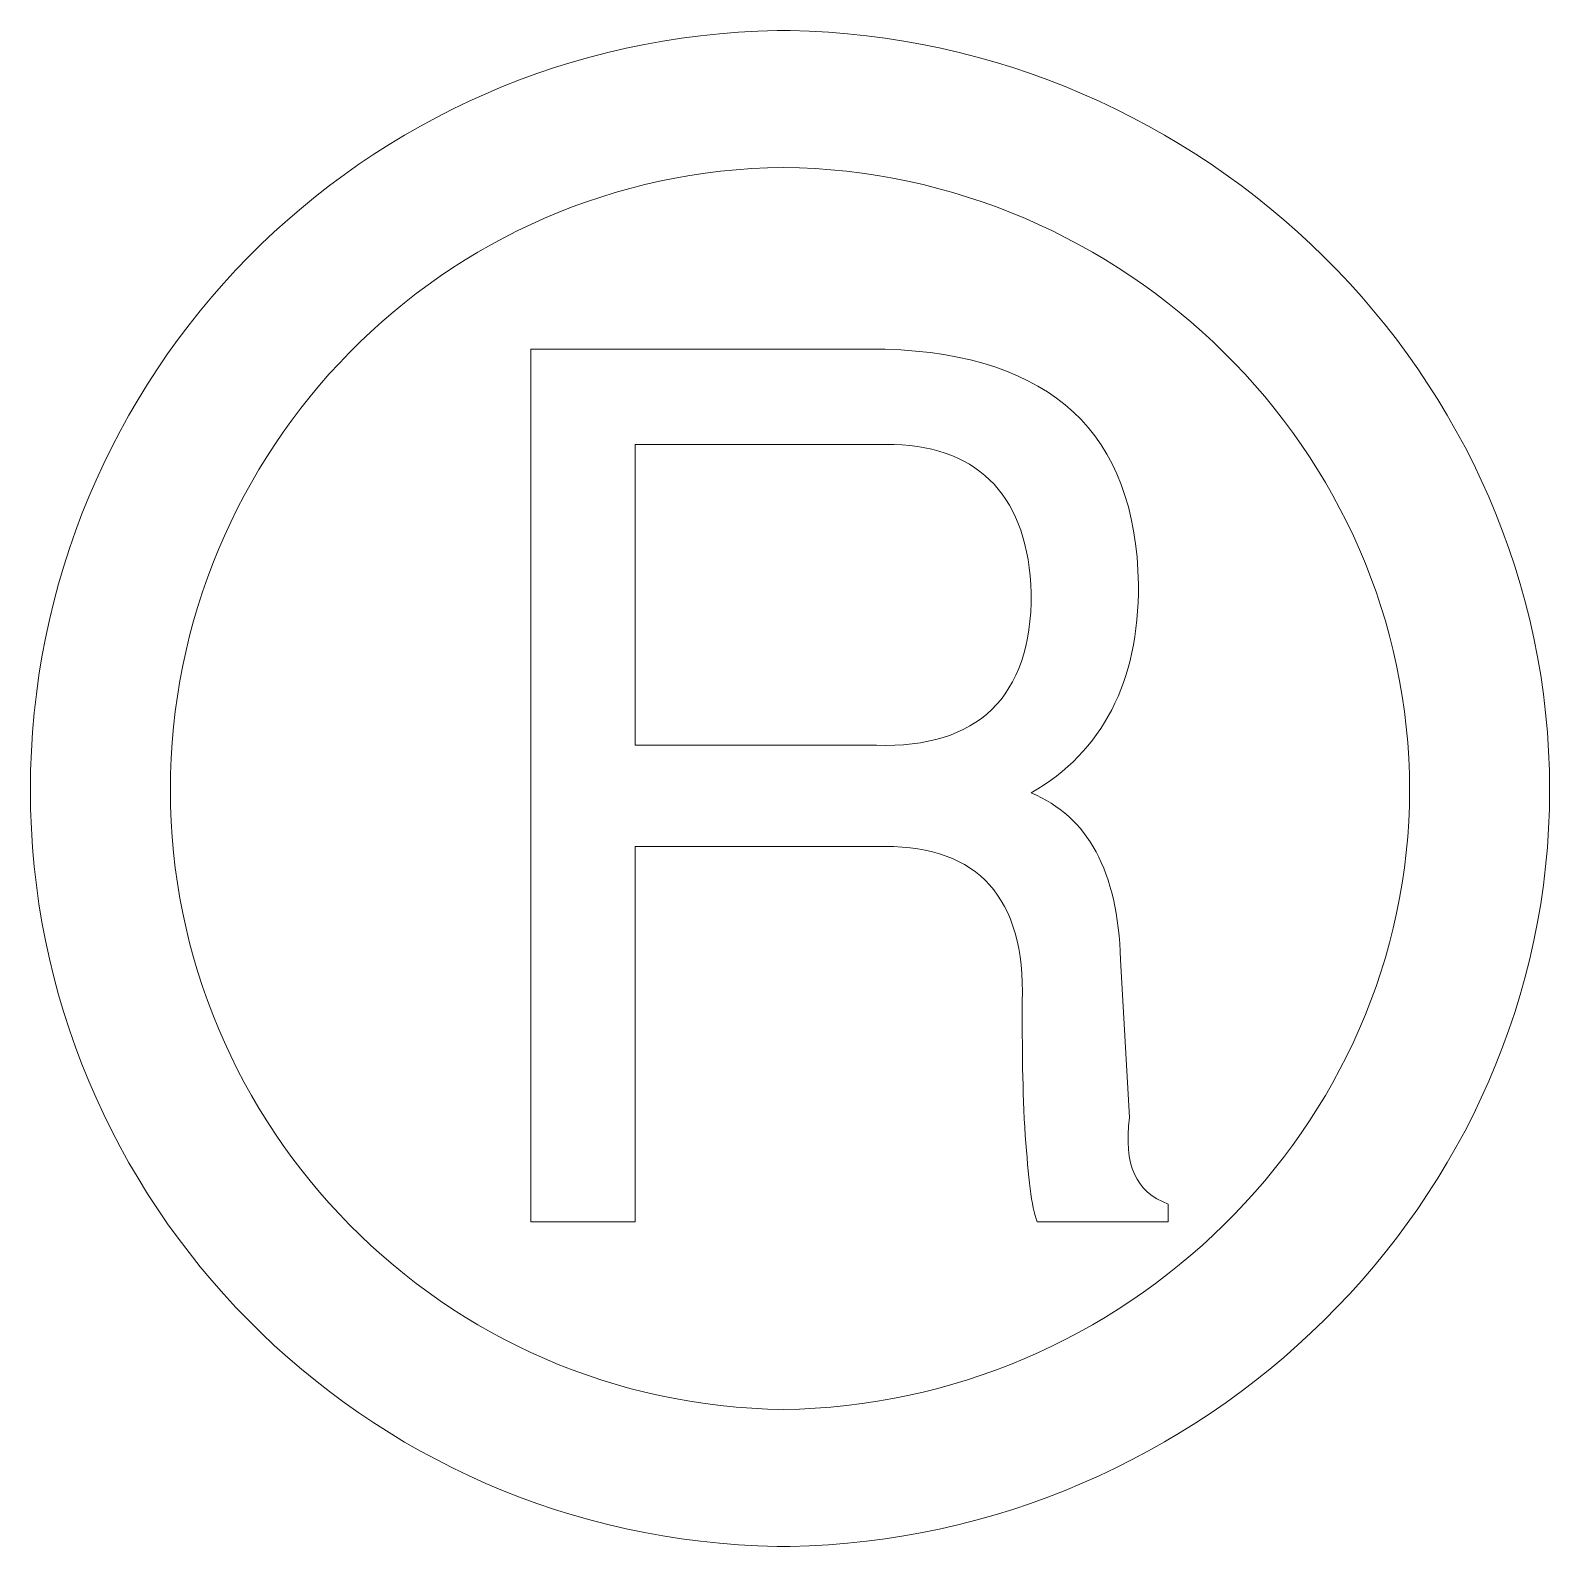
# Model space of a CAD drawing. Header units: millimetres. Extents: x -267.2 to -261.35, y 16.87 to 22.71.
import ezdxf

# ---------------------------------------------------------------- set-up
doc = ezdxf.new("R2010")
doc.units = ezdxf.units.MM
doc.header["$MEASUREMENT"] = 0
doc.layers.add('layer 1', color=7, linetype='Continuous', true_color=0xffffff)

msp = doc.modelspace()

# ---------------------------------------------------------------- linework, layer by layer
at = {"layer": 'layer 1', "lineweight": 9}
for points, knots in [([(-264.2742, 16.8743), (-264.2742, 16.8743), (-264.2993, 16.8746), (-264.2993, 16.8746), (-264.2993, 16.8746), (-264.2993, 16.8746), (-264.3242, 16.8743), (-264.3242, 16.8743), (-264.3242, 16.8743), (-264.3242, 16.8743), (-264.3242, 16.8743), (-264.3242, 16.8743), (-264.3242, 16.8743), (-264.3242, 16.8743), (-264.3242, 16.875), (-264.3242, 16.875), (-264.3242, 16.875), (-265.9176, 16.9017), (-267.1975, 18.1984), (-267.1975, 19.7866), (-267.1975, 19.7866), (-267.1975, 21.3863), (-265.9176, 22.6824), (-264.3242, 22.7091), (-264.3242, 22.7091), (-264.3242, 22.7091), (-264.3242, 22.7098), (-264.3242, 22.7098), (-264.3242, 22.7098), (-264.3242, 22.7098), (-264.3242, 22.7098), (-264.3242, 22.7098), (-264.3242, 22.7098), (-264.3242, 22.7098), (-264.3242, 22.7098), (-264.3242, 22.7098), (-264.3242, 22.7098), (-264.3242, 22.7098), (-264.2993, 22.7095), (-264.2993, 22.7095), (-264.2993, 22.7095), (-264.2993, 22.7095), (-264.2742, 22.7098), (-264.2742, 22.7098), (-264.2742, 22.7098), (-264.2742, 22.7098), (-264.2742, 22.7091), (-264.2742, 22.7091), (-264.2742, 22.7091), (-262.6908, 22.6822), (-261.351, 21.3862), (-261.351, 19.7866), (-261.351, 19.7866), (-261.351, 18.1985), (-262.6908, 16.9019), (-264.2742, 16.875), (-264.2742, 16.875), (-264.2742, 16.875), (-264.2742, 16.8743), (-264.2742, 16.8743), (-264.2742, 16.8743), (-264.2742, 16.8743), (-264.2742, 16.8743), (-264.2742, 16.8743)], [0, 0, 0, 0, 0.0625, 0.0625, 0.0625, 0.0625, 0.125, 0.125, 0.125, 0.125, 0.1875, 0.1875, 0.1875, 0.1875, 0.25, 0.25, 0.25, 0.25, 0.3125, 0.3125, 0.3125, 0.3125, 0.375, 0.375, 0.375, 0.375, 0.4375, 0.4375, 0.4375, 0.4375, 0.5, 0.5, 0.5, 0.5, 0.5625, 0.5625, 0.5625, 0.5625, 0.625, 0.625, 0.625, 0.625, 0.6875, 0.6875, 0.6875, 0.6875, 0.75, 0.75, 0.75, 0.75, 0.8125, 0.8125, 0.8125, 0.8125, 0.875, 0.875, 0.875, 0.875, 0.9375, 0.9375, 0.9375, 0.9375, 1, 1, 1, 1]), ([(-264.2992, 22.1824), (-265.6062, 22.1688), (-266.6586, 21.0963), (-266.6586, 19.7866), (-266.6586, 19.7866), (-266.6586, 18.4881), (-265.6062, 17.4161), (-264.2992, 17.4025), (-264.2992, 17.4025), (-262.9916, 17.4161), (-261.8898, 18.4881), (-261.8898, 19.7866), (-261.8898, 19.7866), (-261.8898, 21.0963), (-262.9916, 22.1688), (-264.2992, 22.1824)], [0, 0, 0, 0, 0.25, 0.25, 0.25, 0.25, 0.5, 0.5, 0.5, 0.5, 0.75, 0.75, 0.75, 0.75, 1, 1, 1, 1]), ([(-264.2742, 21.4832), (-264.2742, 21.4832), (-264.2796, 21.4832), (-264.2796, 21.4832), (-264.2796, 21.4832), (-264.2796, 21.4832), (-264.2857, 21.4832), (-264.2857, 21.4832), (-264.2857, 21.4832), (-264.2857, 21.4832), (-264.2915, 21.4832), (-264.2915, 21.4832), (-264.2915, 21.4832), (-264.2915, 21.4832), (-264.2969, 21.4832), (-264.2969, 21.4832), (-264.2969, 21.4832), (-264.2969, 21.4832), (-264.3018, 21.4832), (-264.3018, 21.4832), (-264.3018, 21.4832), (-264.3018, 21.4832), (-264.3063, 21.4832), (-264.3063, 21.4832), (-264.3063, 21.4832), (-264.3063, 21.4832), (-264.3103, 21.4832), (-264.3103, 21.4832), (-264.3103, 21.4832), (-264.3103, 21.4832), (-264.3139, 21.4832), (-264.3139, 21.4832), (-264.3139, 21.4832), (-264.3139, 21.4832), (-264.317, 21.4832), (-264.317, 21.4832), (-264.317, 21.4832), (-264.317, 21.4832), (-264.3195, 21.4832), (-264.3195, 21.4832), (-264.3195, 21.4832), (-264.3195, 21.4832), (-264.3215, 21.4832), (-264.3215, 21.4832), (-264.3215, 21.4832), (-264.3215, 21.4832), (-264.323, 21.4832), (-264.323, 21.4832), (-264.323, 21.4832), (-264.323, 21.4832), (-264.3239, 21.4832), (-264.3239, 21.4832), (-264.3239, 21.4832), (-264.3239, 21.4832), (-264.3242, 21.4832), (-264.3242, 21.4832), (-264.3242, 21.4832), (-264.3242, 21.4832), (-265.2717, 21.4832), (-265.2717, 21.4832), (-265.2717, 21.4832), (-265.2717, 21.4832), (-265.2717, 18.1244), (-265.2717, 18.1244), (-265.2717, 18.1244), (-265.2717, 18.1244), (-264.8701, 18.1244), (-264.8701, 18.1244), (-264.8701, 18.1244), (-264.8701, 18.1244), (-264.8701, 19.5688), (-264.8701, 19.5688), (-264.8701, 19.5688), (-264.8701, 19.5688), (-264.3242, 19.5688), (-264.3242, 19.5688), (-264.3242, 19.5688), (-264.3242, 19.5688), (-264.3239, 19.5688), (-264.3239, 19.5688), (-264.3239, 19.5688), (-264.3239, 19.5688), (-264.323, 19.5688), (-264.323, 19.5688), (-264.323, 19.5688), (-264.323, 19.5688), (-264.3215, 19.5688), (-264.3215, 19.5688), (-264.3215, 19.5688), (-264.3215, 19.5688), (-264.3195, 19.5688), (-264.3195, 19.5688), (-264.3195, 19.5688), (-264.3195, 19.5688), (-264.317, 19.5688), (-264.317, 19.5688), (-264.317, 19.5688), (-264.317, 19.5688), (-264.3139, 19.5688), (-264.3139, 19.5688), (-264.3139, 19.5688), (-264.3139, 19.5688), (-264.3103, 19.5688), (-264.3103, 19.5688), (-264.3103, 19.5688), (-264.3103, 19.5688), (-264.3063, 19.5688), (-264.3063, 19.5688), (-264.3063, 19.5688), (-264.3063, 19.5688), (-264.3018, 19.5688), (-264.3018, 19.5688), (-264.3018, 19.5688), (-264.3018, 19.5688), (-264.2969, 19.5688), (-264.2969, 19.5688), (-264.2969, 19.5688), (-264.2969, 19.5688), (-264.2915, 19.5688), (-264.2915, 19.5688), (-264.2915, 19.5688), (-264.2915, 19.5688), (-264.2857, 19.5688), (-264.2857, 19.5688), (-264.2857, 19.5688), (-264.2857, 19.5688), (-264.2796, 19.5688), (-264.2796, 19.5688), (-264.2796, 19.5688), (-264.2796, 19.5688), (-264.2742, 19.5688), (-264.2742, 19.5688), (-264.2742, 19.5688), (-264.2742, 19.5688), (-263.9075, 19.5688), (-263.9075, 19.5688), (-263.9075, 19.5688), (-263.552, 19.5688), (-263.3687, 19.3737), (-263.3804, 18.9725), (-263.3804, 18.9725), (-263.3804, 18.8004), (-263.3804, 18.6288), (-263.3687, 18.4567), (-263.3687, 18.4567), (-263.3573, 18.2964), (-263.3456, 18.1818), (-263.3233, 18.1244), (-263.3233, 18.1244), (-263.3233, 18.1244), (-262.8185, 18.1244), (-262.8185, 18.1244), (-262.8185, 18.1244), (-262.8185, 18.1244), (-262.8185, 18.1928), (-262.8185, 18.1928), (-262.8185, 18.1928), (-262.9444, 18.2389), (-262.9905, 18.3422), (-262.9675, 18.5255), (-262.9675, 18.5255), (-262.9675, 18.5255), (-263.0019, 19.1332), (-263.0019, 19.1332), (-263.0019, 19.1332), (-263.0132, 19.4769), (-263.1282, 19.6833), (-263.3456, 19.7748), (-263.3456, 19.7748), (-263.0703, 19.9355), (-262.9331, 20.1995), (-262.9331, 20.5772), (-262.9331, 20.5772), (-262.9444, 21.1621), (-263.2654, 21.4605), (-263.9075, 21.4832), (-263.9075, 21.4832), (-263.9075, 21.4832), (-264.2742, 21.4832), (-264.2742, 21.4832)], [0, 0, 0, 0, 0.022222, 0.022222, 0.022222, 0.022222, 0.044444, 0.044444, 0.044444, 0.044444, 0.066667, 0.066667, 0.066667, 0.066667, 0.088889, 0.088889, 0.088889, 0.088889, 0.111111, 0.111111, 0.111111, 0.111111, 0.133333, 0.133333, 0.133333, 0.133333, 0.155556, 0.155556, 0.155556, 0.155556, 0.177778, 0.177778, 0.177778, 0.177778, 0.2, 0.2, 0.2, 0.2, 0.222222, 0.222222, 0.222222, 0.222222, 0.244444, 0.244444, 0.244444, 0.244444, 0.266667, 0.266667, 0.266667, 0.266667, 0.288889, 0.288889, 0.288889, 0.288889, 0.311111, 0.311111, 0.311111, 0.311111, 0.333333, 0.333333, 0.333333, 0.333333, 0.355556, 0.355556, 0.355556, 0.355556, 0.377778, 0.377778, 0.377778, 0.377778, 0.4, 0.4, 0.4, 0.4, 0.422222, 0.422222, 0.422222, 0.422222, 0.444444, 0.444444, 0.444444, 0.444444, 0.466667, 0.466667, 0.466667, 0.466667, 0.488889, 0.488889, 0.488889, 0.488889, 0.511111, 0.511111, 0.511111, 0.511111, 0.533333, 0.533333, 0.533333, 0.533333, 0.555556, 0.555556, 0.555556, 0.555556, 0.577778, 0.577778, 0.577778, 0.577778, 0.6, 0.6, 0.6, 0.6, 0.622222, 0.622222, 0.622222, 0.622222, 0.644444, 0.644444, 0.644444, 0.644444, 0.666667, 0.666667, 0.666667, 0.666667, 0.688889, 0.688889, 0.688889, 0.688889, 0.711111, 0.711111, 0.711111, 0.711111, 0.733333, 0.733333, 0.733333, 0.733333, 0.755556, 0.755556, 0.755556, 0.755556, 0.777778, 0.777778, 0.777778, 0.777778, 0.8, 0.8, 0.8, 0.8, 0.822222, 0.822222, 0.822222, 0.822222, 0.844444, 0.844444, 0.844444, 0.844444, 0.866667, 0.866667, 0.866667, 0.866667, 0.888889, 0.888889, 0.888889, 0.888889, 0.911111, 0.911111, 0.911111, 0.911111, 0.933333, 0.933333, 0.933333, 0.933333, 0.955556, 0.955556, 0.955556, 0.955556, 0.977778, 0.977778, 0.977778, 0.977778, 1, 1, 1, 1]), ([(-264.2742, 19.9582), (-264.2742, 19.9582), (-264.2773, 19.9582), (-264.2773, 19.9582), (-264.2773, 19.9582), (-264.2773, 19.9582), (-264.2833, 19.9582), (-264.2833, 19.9582), (-264.2833, 19.9582), (-264.2833, 19.9582), (-264.2889, 19.9582), (-264.2889, 19.9582), (-264.2889, 19.9582), (-264.2889, 19.9582), (-264.2942, 19.9582), (-264.2942, 19.9582), (-264.2942, 19.9582), (-264.2942, 19.9582), (-264.2991, 19.9582), (-264.2991, 19.9582), (-264.2991, 19.9582), (-264.2991, 19.9582), (-264.3036, 19.9582), (-264.3036, 19.9582), (-264.3036, 19.9582), (-264.3036, 19.9582), (-264.3078, 19.9582), (-264.3078, 19.9582), (-264.3078, 19.9582), (-264.3078, 19.9582), (-264.3115, 19.9582), (-264.3115, 19.9582), (-264.3115, 19.9582), (-264.3115, 19.9582), (-264.3147, 19.9582), (-264.3147, 19.9582), (-264.3147, 19.9582), (-264.3147, 19.9582), (-264.3176, 19.9582), (-264.3176, 19.9582), (-264.3176, 19.9582), (-264.3176, 19.9582), (-264.3199, 19.9582), (-264.3199, 19.9582), (-264.3199, 19.9582), (-264.3199, 19.9582), (-264.3218, 19.9582), (-264.3218, 19.9582), (-264.3218, 19.9582), (-264.3218, 19.9582), (-264.3231, 19.9582), (-264.3231, 19.9582), (-264.3231, 19.9582), (-264.3231, 19.9582), (-264.3239, 19.9582), (-264.3239, 19.9582), (-264.3239, 19.9582), (-264.3239, 19.9582), (-264.3242, 19.9582), (-264.3242, 19.9582), (-264.3242, 19.9582), (-264.3242, 19.9582), (-264.8701, 19.9582), (-264.8701, 19.9582), (-264.8701, 19.9582), (-264.8701, 19.9582), (-264.8701, 21.1164), (-264.8701, 21.1164), (-264.8701, 21.1164), (-264.8701, 21.1164), (-264.3242, 21.1164), (-264.3242, 21.1164), (-264.3242, 21.1164), (-264.3242, 21.1164), (-264.3239, 21.1164), (-264.3239, 21.1164), (-264.3239, 21.1164), (-264.3239, 21.1164), (-264.3229, 21.1164), (-264.3229, 21.1164), (-264.3229, 21.1164), (-264.3229, 21.1164), (-264.3213, 21.1164), (-264.3213, 21.1164), (-264.3213, 21.1164), (-264.3213, 21.1164), (-264.3191, 21.1164), (-264.3191, 21.1164), (-264.3191, 21.1164), (-264.3191, 21.1164), (-264.3164, 21.1164), (-264.3164, 21.1164), (-264.3164, 21.1164), (-264.3164, 21.1164), (-264.313, 21.1164), (-264.313, 21.1164), (-264.313, 21.1164), (-264.313, 21.1164), (-264.3092, 21.1164), (-264.3092, 21.1164), (-264.3092, 21.1164), (-264.3092, 21.1164), (-264.3048, 21.1164), (-264.3048, 21.1164), (-264.3048, 21.1164), (-264.3048, 21.1164), (-264.2999, 21.1164), (-264.2999, 21.1164), (-264.2999, 21.1164), (-264.2999, 21.1164), (-264.2946, 21.1164), (-264.2946, 21.1164), (-264.2946, 21.1164), (-264.2946, 21.1164), (-264.2888, 21.1164), (-264.2888, 21.1164), (-264.2888, 21.1164), (-264.2888, 21.1164), (-264.2826, 21.1164), (-264.2826, 21.1164), (-264.2826, 21.1164), (-264.2826, 21.1164), (-264.2759, 21.1164), (-264.2759, 21.1164), (-264.2759, 21.1164), (-264.2759, 21.1164), (-264.2742, 21.1164), (-264.2742, 21.1164), (-264.2742, 21.1164), (-264.2742, 21.1164), (-263.8731, 21.1164), (-263.8731, 21.1164), (-263.8731, 21.1164), (-263.5407, 21.1047), (-263.3573, 20.9099), (-263.3456, 20.5436), (-263.3456, 20.5436), (-263.3456, 20.142), (-263.552, 19.9473), (-263.9419, 19.9582), (-263.9419, 19.9582), (-263.9419, 19.9582), (-264.2742, 19.9582), (-264.2742, 19.9582)], [0, 0, 0, 0, 0.027778, 0.027778, 0.027778, 0.027778, 0.055556, 0.055556, 0.055556, 0.055556, 0.083333, 0.083333, 0.083333, 0.083333, 0.111111, 0.111111, 0.111111, 0.111111, 0.138889, 0.138889, 0.138889, 0.138889, 0.166667, 0.166667, 0.166667, 0.166667, 0.194444, 0.194444, 0.194444, 0.194444, 0.222222, 0.222222, 0.222222, 0.222222, 0.25, 0.25, 0.25, 0.25, 0.277778, 0.277778, 0.277778, 0.277778, 0.305556, 0.305556, 0.305556, 0.305556, 0.333333, 0.333333, 0.333333, 0.333333, 0.361111, 0.361111, 0.361111, 0.361111, 0.388889, 0.388889, 0.388889, 0.388889, 0.416667, 0.416667, 0.416667, 0.416667, 0.444444, 0.444444, 0.444444, 0.444444, 0.472222, 0.472222, 0.472222, 0.472222, 0.5, 0.5, 0.5, 0.5, 0.527778, 0.527778, 0.527778, 0.527778, 0.555556, 0.555556, 0.555556, 0.555556, 0.583333, 0.583333, 0.583333, 0.583333, 0.611111, 0.611111, 0.611111, 0.611111, 0.638889, 0.638889, 0.638889, 0.638889, 0.666667, 0.666667, 0.666667, 0.666667, 0.694444, 0.694444, 0.694444, 0.694444, 0.722222, 0.722222, 0.722222, 0.722222, 0.75, 0.75, 0.75, 0.75, 0.777778, 0.777778, 0.777778, 0.777778, 0.805556, 0.805556, 0.805556, 0.805556, 0.833333, 0.833333, 0.833333, 0.833333, 0.861111, 0.861111, 0.861111, 0.861111, 0.888889, 0.888889, 0.888889, 0.888889, 0.916667, 0.916667, 0.916667, 0.916667, 0.944444, 0.944444, 0.944444, 0.944444, 0.972222, 0.972222, 0.972222, 0.972222, 1, 1, 1, 1])]:
    msp.add_open_spline(points, degree=3, knots=knots, dxfattribs=at)
msp.add_open_spline([(-264.2742, 21.4832), (-264.2742, 21.4832), (-264.2742, 21.4832), (-264.2742, 21.4832)], degree=3, dxfattribs=at)

doc.saveas('drawing.dxf')
